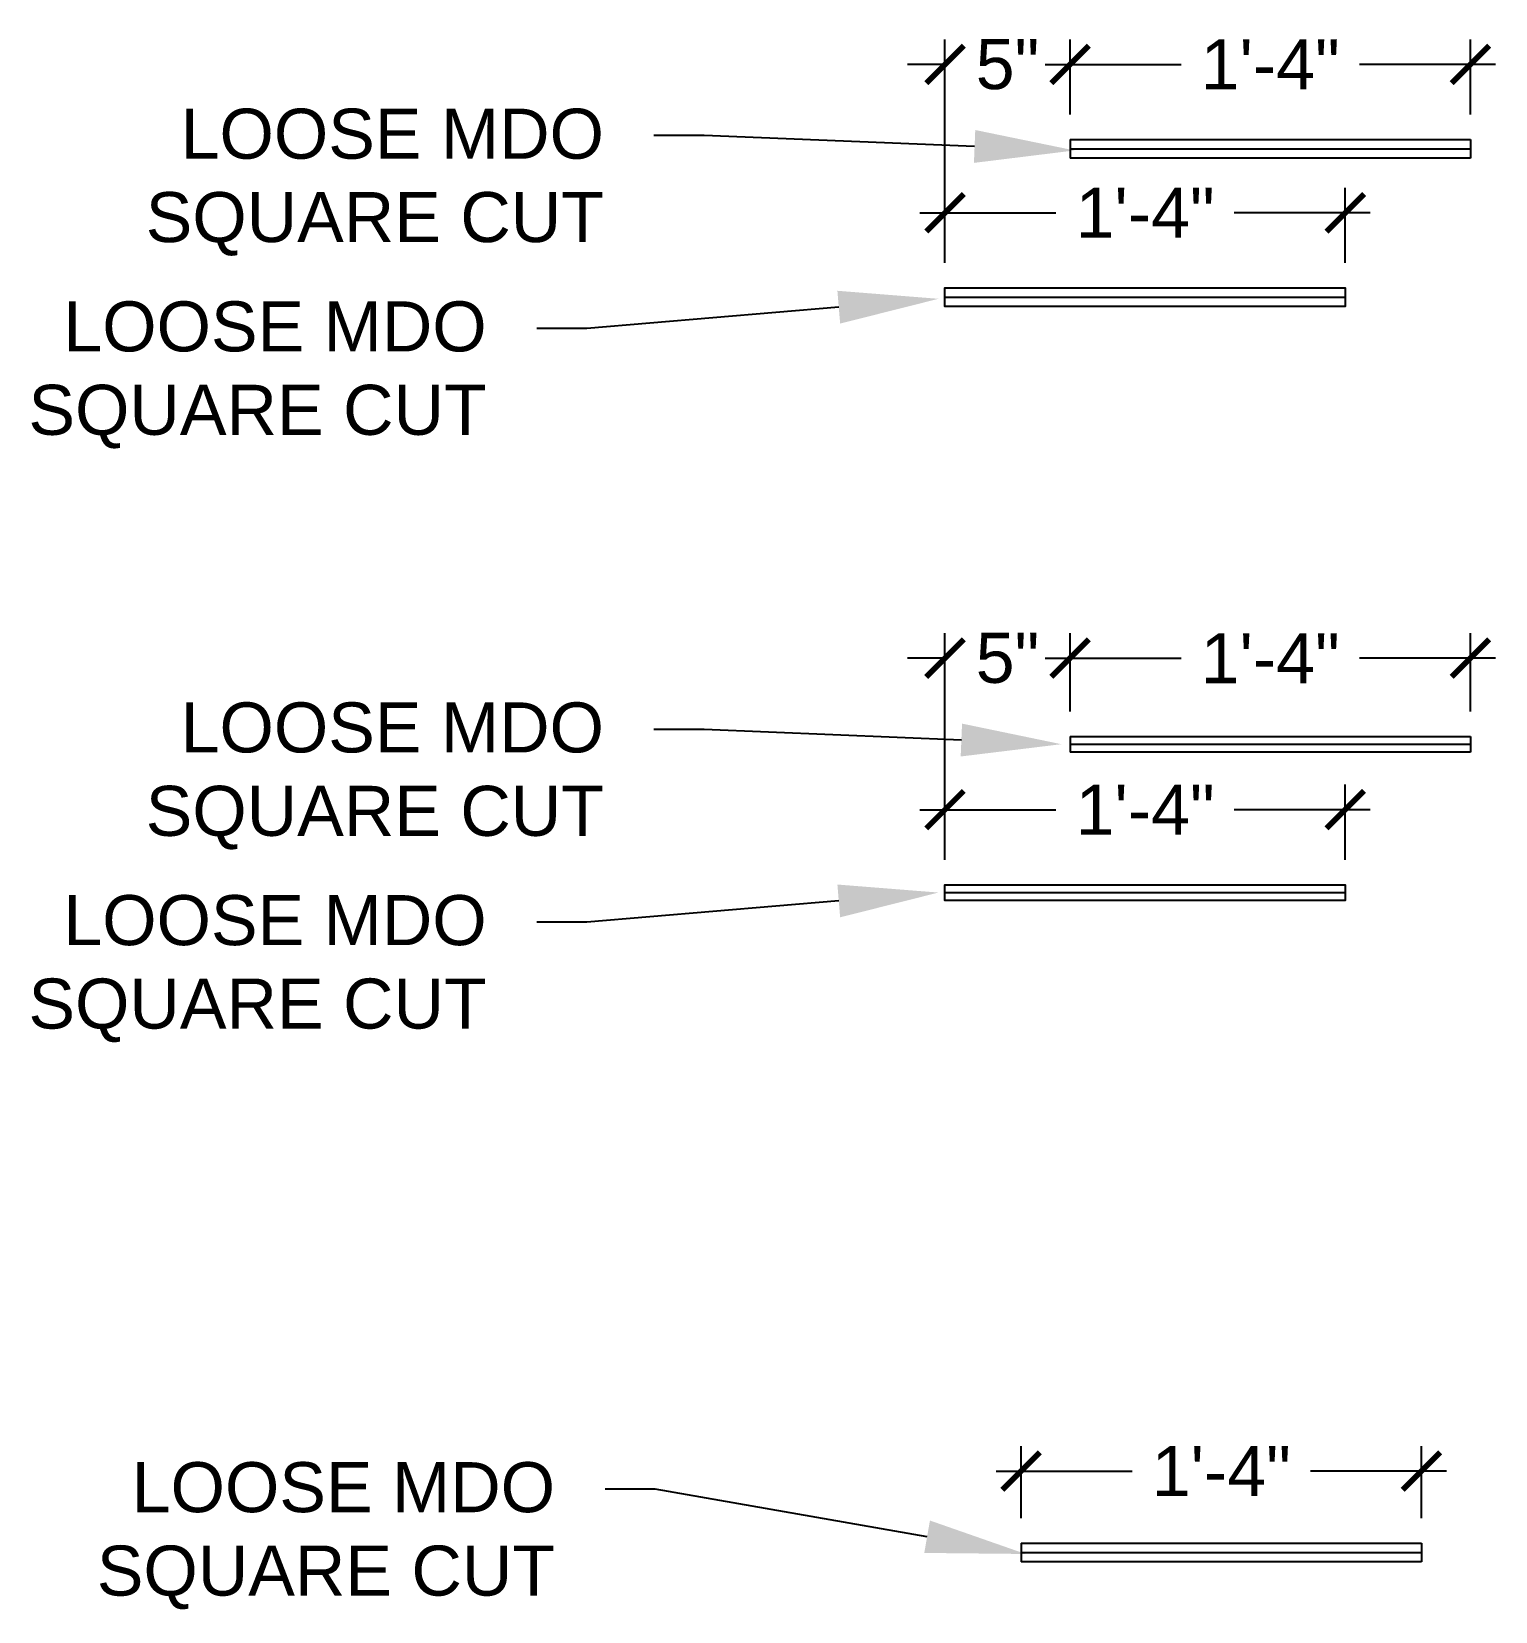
# Model space of a CAD drawing. Header units: inches. Extents: x 2832 to 8547, y -592 to 860.
# Drawn here: x 5985.6 to 6044.1, y 542.5 to 605.7 of the extents above; entities that cross this region are included whole.
import ezdxf
from ezdxf import colors
from ezdxf.entities.mleader import LeaderData, LeaderLine
from ezdxf.math import Vec2, Vec3

# ---------------------------------------------------------------- set-up
doc = ezdxf.new("R2010")
doc.units = ezdxf.units.IN
doc.header["$LTSCALE"] = 5
doc.header["$MEASUREMENT"] = 0
doc.header["$PDMODE"] = 3
doc.header["$PDSIZE"] = 5
for name, color, linetype in [('DIM', 154, 'Continuous'), ('FMTEXTB', 4, 'Continuous'), ('PLYA', 4, 'Continuous')]:
    doc.layers.add(name, color=color, linetype=linetype)
doc.styles.add('S', font='arial.ttf', dxfattribs={"height": 2})
doc.styles.add('VBA_txt', font='arial.ttf', dxfattribs={"height": 2})
doc.dimstyles.new('VBA_Dimstyle', dxfattribs={"dimtxt": 2, "dimasz": 1.5, "dimexe": 1, "dimexo": 1, "dimgap": 1, "dimtad": 0, "dimdec": 4, "dimrnd": 0.125, "dimzin": 3, "dimdsep": 46, "dimlunit": 4, "dimtxsty": 'VBA_txt', "dimblk": 'ARCHTICK', "dimcen": 0.09, "dimdle": 1, "dimclrd": 151, "dimclre": 150, "dimclrt": 150, "dimadec": 0, "dimazin": 0, "dimtfac": 1, "dimtdec": 4, "dimtofl": 0, "dimtmove": 0, "dimatfit": 3, "dimfxl": 1, "dimfrac": 1, "dimtolj": 1, "dimtzin": 0, "dimarcsym": 0})

# ---------------------------------------------------------------- blocks, each defined once
blk = doc.blocks.new('_ARCHTICK')
at = {"color": 0, "linetype": 'ByBlock', "ltscale": 0.25, "const_width": 0.15}
blk.add_lwpolyline([(-0.5, -0.5), (0.5, 0.5)], dxfattribs=at)
blk = doc.blocks.new('*D632')
at = {"color": 150, "linetype": 'ByBlock', "lineweight": -2, "transparency": 16777216}
for p, q in [((5, 7.679), (5, 10.679)), ((21, 7.679), (21, 10.679))]:
    blk.add_line(p, q, dxfattribs=at)
at = {"color": 151, "linetype": 'ByBlock', "lineweight": -2, "transparency": 16777216}
for p, q in [((4, 9.679), (9.436, 9.679)), ((22, 9.679), (16.564, 9.679))]:
    blk.add_line(p, q, dxfattribs=at)
at = {"layer": 'DEFPOINTS', "color": 0, "linetype": 'ByBlock', "transparency": 16777216}
for p in [(21, 9.679), (5, 6.679), (21, 6.679)]:
    blk.add_point(p, dxfattribs=at)
at = {"color": 151, "linetype": 'ByBlock', "lineweight": -2, "transparency": 16777216, "xscale": 1.5, "yscale": 1.5, "zscale": 1.5, "rotation": 180}
blk.add_blockref('_ARCHTICK', (5, 9.679), dxfattribs=at)
at = {"color": 151, "linetype": 'ByBlock', "lineweight": -2, "transparency": 16777216, "xscale": 1.5, "yscale": 1.5, "zscale": 1.5}
blk.add_blockref('_ARCHTICK', (21, 9.679), dxfattribs=at)
at = {"color": 150, "linetype": 'ByBlock', "transparency": 16777216, "insert": (13, 9.679), "char_height": 2, "attachment_point": 5, "style": 'VBA_txt'}
blk.add_mtext('\\A1;1\'-4"', dxfattribs=at)
blk = doc.blocks.new('*D633')
at = {"color": 150, "linetype": 'ByBlock', "lineweight": -2, "transparency": 16777216}
for p, q in [((0, 1.75), (0, 4.75)), ((16, 1.75), (16, 4.75))]:
    blk.add_line(p, q, dxfattribs=at)
at = {"color": 151, "linetype": 'ByBlock', "lineweight": -2, "transparency": 16777216}
for p, q in [((-1, 3.75), (4.436, 3.75)), ((17, 3.75), (11.564, 3.75))]:
    blk.add_line(p, q, dxfattribs=at)
at = {"layer": 'DEFPOINTS', "color": 0, "linetype": 'ByBlock', "transparency": 16777216}
for p in [(16, 3.75), (0, 0.75), (16, 0.75)]:
    blk.add_point(p, dxfattribs=at)
at = {"color": 151, "linetype": 'ByBlock', "lineweight": -2, "transparency": 16777216, "xscale": 1.5, "yscale": 1.5, "zscale": 1.5, "rotation": 180}
blk.add_blockref('_ARCHTICK', (0, 3.75), dxfattribs=at)
at = {"color": 151, "linetype": 'ByBlock', "lineweight": -2, "transparency": 16777216, "xscale": 1.5, "yscale": 1.5, "zscale": 1.5}
blk.add_blockref('_ARCHTICK', (16, 3.75), dxfattribs=at)
at = {"color": 150, "linetype": 'ByBlock', "transparency": 16777216, "insert": (8, 3.75), "char_height": 2, "attachment_point": 5, "style": 'VBA_txt'}
blk.add_mtext('\\A1;1\'-4"', dxfattribs=at)
blk = doc.blocks.new('*D631')
at = {"color": 150, "linetype": 'ByBlock', "lineweight": -2, "transparency": 16777216}
for p, q in [((0, 1.75), (0, 10.679)), ((5, 7.679), (5, 10.679))]:
    blk.add_line(p, q, dxfattribs=at)
at = {"color": 151, "linetype": 'ByBlock', "lineweight": -2, "transparency": 16777216}
for p, q in [((0, 9.679), (-1.5, 9.679)), ((5, 9.679), (6.5, 9.679))]:
    blk.add_line(p, q, dxfattribs=at)
at = {"layer": 'DEFPOINTS', "color": 0, "linetype": 'ByBlock', "transparency": 16777216}
for p in [(0, 9.679), (5, 6.679), (0, 0.75)]:
    blk.add_point(p, dxfattribs=at)
at = {"color": 151, "linetype": 'ByBlock', "lineweight": -2, "transparency": 16777216, "xscale": 1.5, "yscale": 1.5, "zscale": 1.5}
blk.add_blockref('_ARCHTICK', (0, 9.679), dxfattribs=at)
at = {"color": 151, "linetype": 'ByBlock', "lineweight": -2, "transparency": 16777216, "xscale": 1.5, "yscale": 1.5, "zscale": 1.5, "rotation": 180}
blk.add_blockref('_ARCHTICK', (5, 9.679), dxfattribs=at)
at = {"color": 150, "linetype": 'ByBlock', "transparency": 16777216, "insert": (2.5, 9.679), "char_height": 2, "attachment_point": 5, "style": 'VBA_txt'}
blk.add_mtext('\\A1;5"', dxfattribs=at)
blk = doc.blocks.new('*D640')
at = {"color": 150, "linetype": 'ByBlock', "lineweight": -2, "transparency": 16777216}
for p, q in [((5, 7.679), (5, 10.554)), ((21, 7.679), (21, 10.554))]:
    blk.add_line(p, q, dxfattribs=at)
at = {"color": 151, "linetype": 'ByBlock', "lineweight": -2, "transparency": 16777216}
for p, q in [((4, 9.554), (9.436, 9.554)), ((22, 9.554), (16.564, 9.554))]:
    blk.add_line(p, q, dxfattribs=at)
at = {"layer": 'DEFPOINTS', "color": 0, "linetype": 'ByBlock', "transparency": 16777216}
for p in [(21, 9.554), (5, 6.679), (21, 6.679)]:
    blk.add_point(p, dxfattribs=at)
at = {"color": 151, "linetype": 'ByBlock', "lineweight": -2, "transparency": 16777216, "xscale": 1.5, "yscale": 1.5, "zscale": 1.5, "rotation": 180}
blk.add_blockref('_ARCHTICK', (5, 9.554), dxfattribs=at)
at = {"color": 151, "linetype": 'ByBlock', "lineweight": -2, "transparency": 16777216, "xscale": 1.5, "yscale": 1.5, "zscale": 1.5}
blk.add_blockref('_ARCHTICK', (21, 9.554), dxfattribs=at)
at = {"color": 150, "linetype": 'ByBlock', "transparency": 16777216, "insert": (13, 9.554), "char_height": 2, "attachment_point": 5, "style": 'VBA_txt'}
blk.add_mtext('\\A1;1\'-4"', dxfattribs=at)
blk = doc.blocks.new('*D637')
at = {"color": 150, "linetype": 'ByBlock', "lineweight": -2, "transparency": 16777216}
for p, q in [((5, 7.554), (5, 10.679)), ((21, 7.554), (21, 10.679))]:
    blk.add_line(p, q, dxfattribs=at)
at = {"color": 151, "linetype": 'ByBlock', "lineweight": -2, "transparency": 16777216}
for p, q in [((4, 9.679), (9.436, 9.679)), ((22, 9.679), (16.564, 9.679))]:
    blk.add_line(p, q, dxfattribs=at)
at = {"layer": 'DEFPOINTS', "color": 0, "linetype": 'ByBlock', "transparency": 16777216}
for p in [(21, 9.679), (5, 6.554), (21, 6.554)]:
    blk.add_point(p, dxfattribs=at)
at = {"color": 151, "linetype": 'ByBlock', "lineweight": -2, "transparency": 16777216, "xscale": 1.5, "yscale": 1.5, "zscale": 1.5, "rotation": 180}
blk.add_blockref('_ARCHTICK', (5, 9.679), dxfattribs=at)
at = {"color": 151, "linetype": 'ByBlock', "lineweight": -2, "transparency": 16777216, "xscale": 1.5, "yscale": 1.5, "zscale": 1.5}
blk.add_blockref('_ARCHTICK', (21, 9.679), dxfattribs=at)
at = {"color": 150, "linetype": 'ByBlock', "transparency": 16777216, "insert": (13, 9.679), "char_height": 2, "attachment_point": 5, "style": 'VBA_txt'}
blk.add_mtext('\\A1;1\'-4"', dxfattribs=at)
blk = doc.blocks.new('*D638')
at = {"color": 150, "linetype": 'ByBlock', "lineweight": -2, "transparency": 16777216}
for p, q in [((0, 1.625), (0, 4.625)), ((16, 1.625), (16, 4.625))]:
    blk.add_line(p, q, dxfattribs=at)
at = {"color": 151, "linetype": 'ByBlock', "lineweight": -2, "transparency": 16777216}
for p, q in [((-1, 3.625), (4.436, 3.625)), ((17, 3.625), (11.564, 3.625))]:
    blk.add_line(p, q, dxfattribs=at)
at = {"layer": 'DEFPOINTS', "color": 0, "linetype": 'ByBlock', "transparency": 16777216}
for p in [(16, 3.625), (0, 0.625), (16, 0.625)]:
    blk.add_point(p, dxfattribs=at)
at = {"color": 151, "linetype": 'ByBlock', "lineweight": -2, "transparency": 16777216, "xscale": 1.5, "yscale": 1.5, "zscale": 1.5, "rotation": 180}
blk.add_blockref('_ARCHTICK', (0, 3.625), dxfattribs=at)
at = {"color": 151, "linetype": 'ByBlock', "lineweight": -2, "transparency": 16777216, "xscale": 1.5, "yscale": 1.5, "zscale": 1.5}
blk.add_blockref('_ARCHTICK', (16, 3.625), dxfattribs=at)
at = {"color": 150, "linetype": 'ByBlock', "transparency": 16777216, "insert": (8, 3.625), "char_height": 2, "attachment_point": 5, "style": 'VBA_txt'}
blk.add_mtext('\\A1;1\'-4"', dxfattribs=at)
blk = doc.blocks.new('*D636')
at = {"color": 150, "linetype": 'ByBlock', "lineweight": -2, "transparency": 16777216}
for p, q in [((0, 1.625), (0, 10.679)), ((5, 7.554), (5, 10.679))]:
    blk.add_line(p, q, dxfattribs=at)
at = {"color": 151, "linetype": 'ByBlock', "lineweight": -2, "transparency": 16777216}
for p, q in [((0, 9.679), (-1.5, 9.679)), ((5, 9.679), (6.5, 9.679))]:
    blk.add_line(p, q, dxfattribs=at)
at = {"layer": 'DEFPOINTS', "color": 0, "linetype": 'ByBlock', "transparency": 16777216}
for p in [(0, 9.679), (5, 6.554), (0, 0.625)]:
    blk.add_point(p, dxfattribs=at)
at = {"color": 151, "linetype": 'ByBlock', "lineweight": -2, "transparency": 16777216, "xscale": 1.5, "yscale": 1.5, "zscale": 1.5}
blk.add_blockref('_ARCHTICK', (0, 9.679), dxfattribs=at)
at = {"color": 151, "linetype": 'ByBlock', "lineweight": -2, "transparency": 16777216, "xscale": 1.5, "yscale": 1.5, "zscale": 1.5, "rotation": 180}
blk.add_blockref('_ARCHTICK', (5, 9.679), dxfattribs=at)
at = {"color": 150, "linetype": 'ByBlock', "transparency": 16777216, "insert": (2.5, 9.679), "char_height": 2, "attachment_point": 5, "style": 'VBA_txt'}
blk.add_mtext('\\A1;5"', dxfattribs=at)
blk = doc.blocks.new('*U630')
at = {"layer": 'PLYA'}
for p, q in [((5, 6.67923), (21, 6.67923)), ((21, 6.67923), (21, 5.92923)), ((5, 6.30423), (21, 6.30423)), ((21, 5.92923), (5, 5.92923))]:
    blk.add_line(p, q, dxfattribs=at)
at = {"layer": 'PLYA', "linetype": 'ByBlock'}
blk.add_line((5, 6.67923), (5, 5.92923), dxfattribs=at)
at = {"layer": 'PLYA', "color": 103}
blk.add_lwpolyline([(0, 0.3125), (0, 0.75), (16, 0.75), (16, 0), (0, 0), (0, 0.375), (16, 0.375)], dxfattribs=at)
at = {"linetype": 'ByBlock'}
dim = blk.add_linear_dim(base=(0, 9.67923), p1=(5, 6.67923), p2=(0, 0.75), angle=180, dimstyle='VBA_Dimstyle', dxfattribs=at)
dim.commit()
dim.dimension.update_dxf_attribs({"geometry": '*D631', "text_midpoint": (2.5, 9.67923)})
for base, p1, p2, picture, middle in [((21, 9.67923), (5, 6.67923), (21, 6.67923), '*D632', (13, 9.67923)), ((16, 3.75), (0, 0.75), (16, 0.75), '*D633', (8, 3.75))]:
    dim = blk.add_linear_dim(base=base, p1=p1, p2=p2, dimstyle='VBA_Dimstyle', dxfattribs=at)
    dim.commit()
    dim.dimension.update_dxf_attribs({"geometry": picture, "text_midpoint": middle})
at = {"layer": 'FMTEXTB'}
ml = blk.add_multileader_mtext('Standard', dxfattribs=at)
ml.set_content('{\\C256;LOOSE MDO\\PSQUARE CUT}', color=150, style='S')
ml.set_leader_properties(color=256)
ml.build(insert=Vec2(0, 0))
ml.multileader.update_dxf_attribs({"dogleg_length": 2})
ctx = ml.context
ctx.base_point, ctx.char_height, ctx.plane_origin = Vec3(-33.76816, 6.834), 2, Vec3(5.18042, 6.55423)
ctx.text_align_type = 2
notes = []
notes.append((ctx, [(0, (1, 1, 0), (-9.63174, 6.834), (-1, 0), 2, [(0, [(5.18042, 6.24173)], 0, [])])]))
ctx.mtext.insert, ctx.mtext.width, ctx.mtext.alignment, ctx.mtext.flow_direction = Vec3(-13.63174, 7.91177), 19.0702439, 3, 5
ml = blk.add_multileader_mtext('Standard', dxfattribs=at)
ml.set_content('{\\C256;LOOSE MDO\\PSQUARE CUT}', color=150, style='S')
ml.set_leader_properties(color=256)
ml.build(insert=Vec2(0, 0))
ml.multileader.update_dxf_attribs({"dogleg_length": 2})
ctx = ml.context
ctx.base_point, ctx.char_height, ctx.plane_origin = Vec3(-38.45609, -0.8678), 2, Vec3(0.18042, 0.625)
ctx.text_align_type = 2
notes.append((ctx, [(0, (1, 1, 0), (-14.31967, -0.8678), (-1, 0), 2, [(0, [(-0.25963, 0.3125)], 0, [])])]))
ctx.mtext.insert, ctx.mtext.alignment, ctx.mtext.flow_direction = Vec3(-18.31967, 0.20997), 3, 5
for ctx, leaders in notes:
    for number, flags, end, landing, length, lines in leaders:
        leader = LeaderData()
        leader.index, (leader.has_last_leader_line, leader.has_dogleg_vector, leader.attachment_direction) = number, flags
        leader.last_leader_point, leader.dogleg_vector, leader.dogleg_length = Vec3(end), Vec3(landing), length
        for number, points, colour, breaks in lines:
            line = LeaderLine()
            line.index, line.vertices, line.color, line.breaks = number, Vec3.list(points), colors.encode_raw_color(colour), breaks
            leader.lines.append(line)
        ctx.leaders.append(leader)
blk = doc.blocks.new('*U639')
at = {"layer": 'PLYA'}
for p, q in [((5, 6.67923), (21, 6.67923)), ((21, 6.67923), (21, 5.92923)), ((5, 6.30423), (21, 6.30423)), ((21, 5.92923), (5, 5.92923))]:
    blk.add_line(p, q, dxfattribs=at)
at = {"layer": 'PLYA', "linetype": 'ByBlock'}
blk.add_line((5, 6.67923), (5, 5.92923), dxfattribs=at)
at = {"linetype": 'ByBlock'}
dim = blk.add_linear_dim(base=(21, 9.55423), p1=(5, 6.67923), p2=(21, 6.67923), dimstyle='VBA_Dimstyle', dxfattribs=at)
dim.commit()
dim.dimension.update_dxf_attribs({"geometry": '*D640', "text_midpoint": (13, 9.55423)})
at = {"layer": 'FMTEXTB'}
ml = blk.add_multileader_mtext('Standard', dxfattribs=at)
ml.set_content('{\\C256;LOOSE MDO\\PSQUARE CUT}', color=150, style='S')
ml.set_leader_properties(color=256)
ml.build(insert=Vec2(0, 0))
ml.multileader.update_dxf_attribs({"dogleg_length": 2})
ctx = ml.context
ctx.base_point, ctx.char_height, ctx.plane_origin = Vec3(-33.76816, 8.834), 2, Vec3(5.18042, 6.55423)
ctx.text_align_type = 2
notes = []
notes.append((ctx, [(0, (1, 1, 0), (-9.63174, 8.834), (-1, 0), 2, [(0, [(5.18042, 6.24173)], 0, [])])]))
ctx.mtext.insert, ctx.mtext.width, ctx.mtext.alignment, ctx.mtext.flow_direction = Vec3(-13.63174, 9.91177), 19.0702439, 3, 5
for ctx, leaders in notes:
    for number, flags, end, landing, length, lines in leaders:
        leader = LeaderData()
        leader.index, (leader.has_last_leader_line, leader.has_dogleg_vector, leader.attachment_direction) = number, flags
        leader.last_leader_point, leader.dogleg_vector, leader.dogleg_length = Vec3(end), Vec3(landing), length
        for number, points, colour, breaks in lines:
            line = LeaderLine()
            line.index, line.vertices, line.color, line.breaks = number, Vec3.list(points), colors.encode_raw_color(colour), breaks
            leader.lines.append(line)
        ctx.leaders.append(leader)
blk = doc.blocks.new('*U635')
at = {"layer": 'PLYA'}
for p, q in [((5, 6.55423), (21, 6.55423)), ((21, 6.55423), (21, 5.92923)), ((5, 6.24173), (21, 6.24173)), ((21, 5.92923), (5, 5.92923))]:
    blk.add_line(p, q, dxfattribs=at)
at = {"layer": 'PLYA', "linetype": 'ByBlock'}
blk.add_line((5, 6.55423), (5, 5.92923), dxfattribs=at)
at = {"layer": 'PLYA', "color": 103}
blk.add_lwpolyline([(0, 0.3125), (0, 0.625), (16, 0.625), (16, 0), (0, 0), (0, 0.3125), (16, 0.3125)], dxfattribs=at)
at = {"linetype": 'ByBlock'}
dim = blk.add_linear_dim(base=(0, 9.67923), p1=(5, 6.55423), p2=(0, 0.625), angle=180, dimstyle='VBA_Dimstyle', dxfattribs=at)
dim.commit()
dim.dimension.update_dxf_attribs({"geometry": '*D636', "text_midpoint": (2.5, 9.67923)})
for base, p1, p2, picture, middle in [((21, 9.67923), (5, 6.55423), (21, 6.55423), '*D637', (13, 9.67923)), ((16, 3.625), (0, 0.625), (16, 0.625), '*D638', (8, 3.625))]:
    dim = blk.add_linear_dim(base=base, p1=p1, p2=p2, dimstyle='VBA_Dimstyle', dxfattribs=at)
    dim.commit()
    dim.dimension.update_dxf_attribs({"geometry": picture, "text_midpoint": middle})
at = {"layer": 'FMTEXTB'}
ml = blk.add_multileader_mtext('Standard', dxfattribs=at)
ml.set_content('{\\C256;LOOSE MDO\\PSQUARE CUT}', color=150, style='S')
ml.set_leader_properties(color=256)
ml.build(insert=Vec2(0, 0))
ml.multileader.update_dxf_attribs({"dogleg_length": 2})
ctx = ml.context
ctx.base_point, ctx.char_height, ctx.plane_origin = Vec3(-33.76816, 6.834), 2, Vec3(5.18042, 6.55423)
ctx.text_align_type = 2
notes = []
notes.append((ctx, [(0, (1, 1, 0), (-9.63174, 6.834), (-1, 0), 2, [(0, [(4.65132, 6.24173)], 0, [])])]))
ctx.mtext.insert, ctx.mtext.width, ctx.mtext.alignment, ctx.mtext.flow_direction = Vec3(-13.63174, 7.91177), 19.0702439, 3, 5
ml = blk.add_multileader_mtext('Standard', dxfattribs=at)
ml.set_content('{\\C256;LOOSE MDO\\PSQUARE CUT}', color=150, style='S')
ml.set_leader_properties(color=256)
ml.build(insert=Vec2(0, 0))
ml.multileader.update_dxf_attribs({"dogleg_length": 2})
ctx = ml.context
ctx.base_point, ctx.char_height, ctx.plane_origin = Vec3(-38.45609, -0.8678), 2, Vec3(0.18042, 0.625)
ctx.text_align_type = 2
notes.append((ctx, [(0, (1, 1, 0), (-14.31967, -0.8678), (-1, 0), 2, [(0, [(-0.25963, 0.3125)], 0, [])])]))
ctx.mtext.insert, ctx.mtext.alignment, ctx.mtext.flow_direction = Vec3(-18.31967, 0.20997), 3, 5
for ctx, leaders in notes:
    for number, flags, end, landing, length, lines in leaders:
        leader = LeaderData()
        leader.index, (leader.has_last_leader_line, leader.has_dogleg_vector, leader.attachment_direction) = number, flags
        leader.last_leader_point, leader.dogleg_vector, leader.dogleg_length = Vec3(end), Vec3(landing), length
        for number, points, colour, breaks in lines:
            line = LeaderLine()
            line.index, line.vertices, line.color, line.breaks = number, Vec3.list(points), colors.encode_raw_color(colour), breaks
            leader.lines.append(line)
        ctx.leaders.append(leader)

msp = doc.modelspace()

# ---------------------------------------------------------------- block references
at = {"linetype": 'ByBlock'}
msp.add_blockref('*U635', (6022.09761, 570.94354), dxfattribs=at)
at = {"layer": 'DIM', "linetype": 'ByBlock'}
for name, p in [('*U630', (6022.09761, 594.67297)), ('*U639', (6020.1427, 538.57992))]:
    msp.add_blockref(name, p, dxfattribs=at)

doc.saveas('drawing.dxf')
